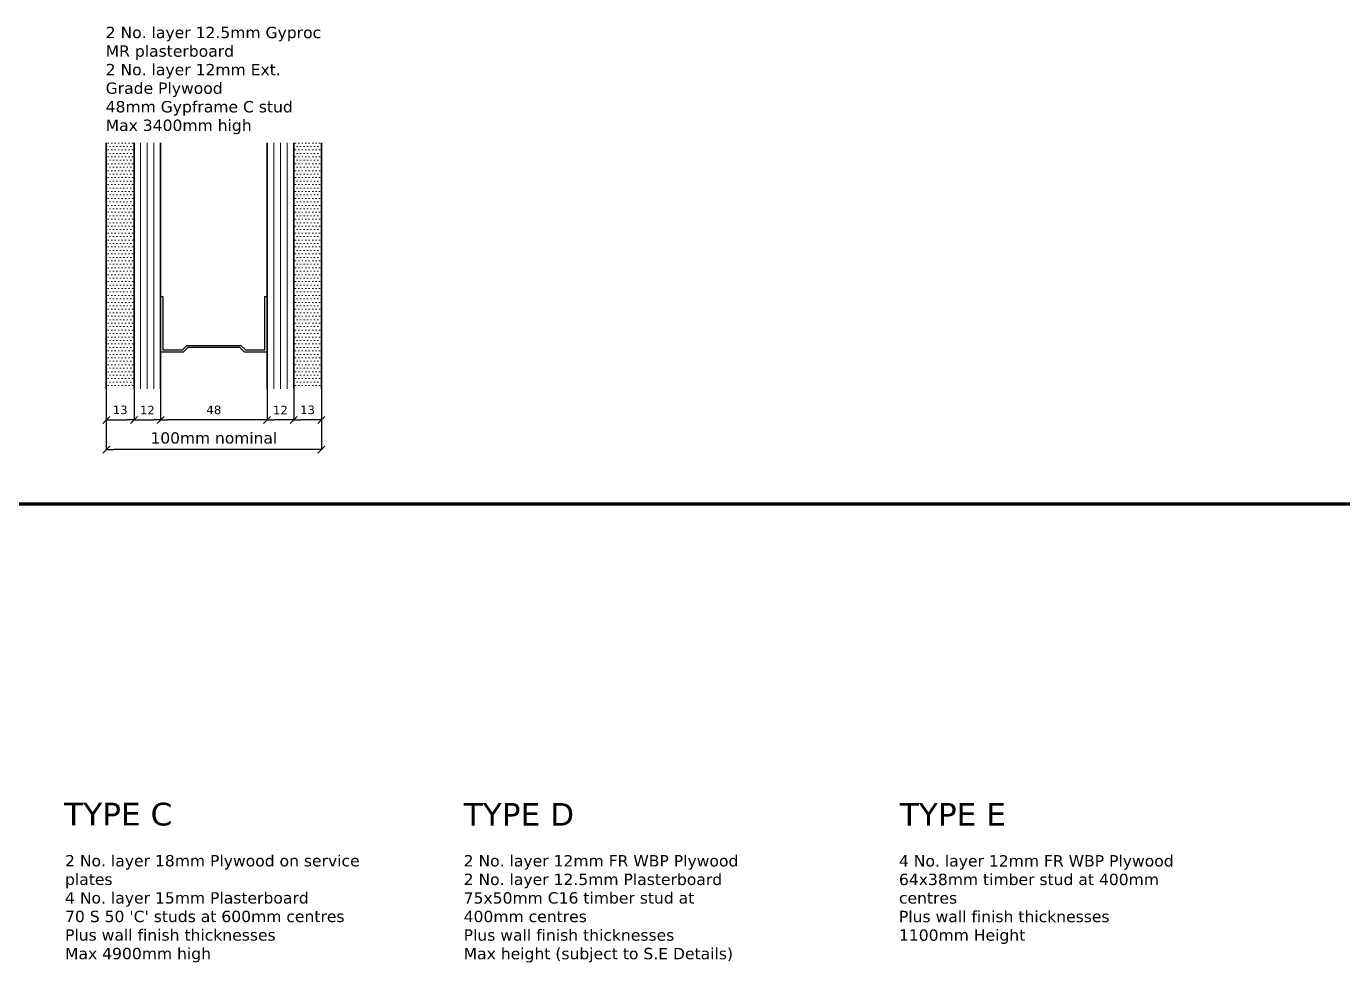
# Model space of a CAD drawing. Header units: millimetres. Extents: x -159872 to 386485, y -250577 to 158966.
# Drawn here: x -108787 to -108193, y 17216 to 17641 of the extents above; entities that cross this region are included whole.
import ezdxf

# ---------------------------------------------------------------- set-up
doc = ezdxf.new("R2010")
doc.units = ezdxf.units.MM
doc.header["$PDMODE"] = 1
doc.header["$PDSIZE"] = -2
doc.layers.get('0').update_dxf_attribs({"lineweight": 25})
for name, color, linetype, lineweight in [('LDS-details', 4, 'Continuous', 25), ('LDS-dimensions-1-2', 251, 'Continuous', 9), ('LDS-hatch_Hatch', 7, 'Continuous', 5), ('LDS-struct-new-walls', 6, 'Continuous', 35), ('LDS-text-1-2', 7, 'Continuous', 9)]:
    doc.layers.add(name, color=color, linetype=linetype, lineweight=lineweight)
doc.styles.add('Verdana', font='Verdana.ttf')
doc.dimstyles.new('keane-1-2', dxfattribs={"dimtxt": 2.541058, "dimasz": 3.181201, "dimexe": 0.05, "dimexo": 0.05, "dimgap": 0.05, "dimtad": 1, "dimtih": 1, "dimtoh": 1, "dimdec": 0, "dimdsep": 46, "dimtxsty": 'Verdana', "dimblk": 'VW_SLASH-3', "dimblk1": 'VW_SLASH-3', "dimblk2": 'VW_SLASH-3', "dimcen": 0, "dimazin": 0, "dimtfac": 1, "dimtdec": 0, "dimtix": 1, "dimtofl": 0, "dimtmove": 0, "dimatfit": 0, "dimldrblk": 'VW_SLASH-3', "dimfxl": 1, "dimfrac": 2, "dimtolj": 1, "dimarcsym": 0})
pattern_1 = [(180, (122858.9752, -93076.1713), (-0.78125, 1.5625), [0.01, -1.5525])]

# ---------------------------------------------------------------- blocks, each defined once
blk = doc.blocks.new('VW_SLASH-3')
at = {"color": 0, "linetype": 'ByBlock', "lineweight": -2, "transparency": 16777216}
blk.add_line((0, 0), (-1, 0), dxfattribs=at)
at = {"color": 0, "linetype": 'Continuous', "lineweight": 5, "transparency": 16777216, "flags": 128}
blk.add_lwpolyline([(0.5, 0.5), (-0.5, -0.5)], dxfattribs=at)
blk = doc.blocks.new('*D16')
at = {"layer": 'Defpoints', "color": 0}
for p in [(-108726.01, 17477), (-108678.01, 17477), (-108726.01, 17463.01)]:
    blk.add_point(p, dxfattribs=at)
at = {"layer": 'LDS-dimensions-1-2', "color": 0, "lineweight": -2}
for p, q in [((-108726.01, 17476.95), (-108726.01, 17462.96)), ((-108678.01, 17476.95), (-108678.01, 17462.96)), ((-108681.19, 17463.01), (-108722.83, 17463.01))]:
    blk.add_line(p, q, dxfattribs=at)
at = {"layer": 'LDS-dimensions-1-2', "color": 0, "lineweight": -2, "xscale": 3.181201171875, "yscale": 3.181201171875, "zscale": 3.181201171875, "rotation": 180}
blk.add_blockref('VW_SLASH-3', (-108726.01, 17463.01), dxfattribs=at)
at = {"layer": 'LDS-dimensions-1-2', "color": 0, "lineweight": -2, "xscale": 3.181201171875, "yscale": 3.181201171875, "zscale": 3.181201171875}
blk.add_blockref('VW_SLASH-3', (-108678.01, 17463.01), dxfattribs=at)
at = {"layer": 'LDS-dimensions-1-2', "color": 0, "insert": (-108702.01, 17467.52), "char_height": 3.838, "attachment_point": 5, "style": 'Verdana'}
blk.add_mtext('\\A1;48', dxfattribs=at)
blk = doc.blocks.new('*D17')
at = {"layer": 'Defpoints', "color": 0}
for p in [(-108750.51, 17474.5), (-108653.51, 17474.5), (-108750.51, 17449.63)]:
    blk.add_point(p, dxfattribs=at)
at = {"layer": 'LDS-dimensions-1-2', "color": 0, "lineweight": -2}
for p, q in [((-108750.51, 17474.45), (-108750.51, 17449.58)), ((-108653.51, 17474.45), (-108653.51, 17449.58)), ((-108656.69, 17449.63), (-108747.33, 17449.63))]:
    blk.add_line(p, q, dxfattribs=at)
at = {"layer": 'LDS-dimensions-1-2', "color": 0, "lineweight": -2, "xscale": 3.181201171875, "yscale": 3.181201171875, "zscale": 3.181201171875, "rotation": 180}
blk.add_blockref('VW_SLASH-3', (-108750.51, 17449.63), dxfattribs=at)
at = {"layer": 'LDS-dimensions-1-2', "color": 0, "lineweight": -2, "xscale": 3.181201171875, "yscale": 3.181201171875, "zscale": 3.181201171875}
blk.add_blockref('VW_SLASH-3', (-108653.51, 17449.63), dxfattribs=at)
at = {"layer": 'LDS-dimensions-1-2', "color": 0, "insert": (-108702.01, 17454.84), "char_height": 5.0821, "attachment_point": 5, "style": 'Verdana'}
blk.add_mtext('\\A1;100mm nominal', dxfattribs=at)
blk = doc.blocks.new('*D18')
at = {"layer": 'Defpoints', "color": 0}
for p in [(-108738.01, 17477), (-108726.01, 17477), (-108726.01, 17463.01)]:
    blk.add_point(p, dxfattribs=at)
at = {"layer": 'LDS-dimensions-1-2', "color": 0, "lineweight": -2}
for p, q in [((-108738.01, 17476.95), (-108738.01, 17462.96)), ((-108726.01, 17476.95), (-108726.01, 17462.96)), ((-108734.83, 17463.01), (-108729.19, 17463.01))]:
    blk.add_line(p, q, dxfattribs=at)
at = {"layer": 'LDS-dimensions-1-2', "color": 0, "lineweight": -2, "xscale": 3.181201171875, "yscale": 3.181201171875, "zscale": 3.181201171875, "rotation": 180}
blk.add_blockref('VW_SLASH-3', (-108738.01, 17463.01), dxfattribs=at)
at = {"layer": 'LDS-dimensions-1-2', "color": 0, "lineweight": -2, "xscale": 3.181201171875, "yscale": 3.181201171875, "zscale": 3.181201171875}
blk.add_blockref('VW_SLASH-3', (-108726.01, 17463.01), dxfattribs=at)
at = {"layer": 'LDS-dimensions-1-2', "color": 0, "insert": (-108732.01, 17467.47), "char_height": 3.838, "attachment_point": 5, "style": 'Verdana'}
blk.add_mtext('\\A1;12', dxfattribs=at)
blk = doc.blocks.new('*D19')
at = {"layer": 'Defpoints', "color": 0}
for p in [(-108750.51, 17477), (-108738.01, 17477), (-108738.01, 17463.01)]:
    blk.add_point(p, dxfattribs=at)
at = {"layer": 'LDS-dimensions-1-2', "color": 0, "lineweight": -2}
for p, q in [((-108750.51, 17476.95), (-108750.51, 17462.96)), ((-108738.01, 17476.95), (-108738.01, 17462.96)), ((-108747.33, 17463.01), (-108741.19, 17463.01))]:
    blk.add_line(p, q, dxfattribs=at)
at = {"layer": 'LDS-dimensions-1-2', "color": 0, "lineweight": -2, "xscale": 3.181201171875, "yscale": 3.181201171875, "zscale": 3.181201171875, "rotation": 180}
blk.add_blockref('VW_SLASH-3', (-108750.51, 17463.01), dxfattribs=at)
at = {"layer": 'LDS-dimensions-1-2', "color": 0, "lineweight": -2, "xscale": 3.181201171875, "yscale": 3.181201171875, "zscale": 3.181201171875}
blk.add_blockref('VW_SLASH-3', (-108738.01, 17463.01), dxfattribs=at)
at = {"layer": 'LDS-dimensions-1-2', "color": 0, "insert": (-108744.26, 17467.51), "char_height": 3.838, "attachment_point": 5, "style": 'Verdana'}
blk.add_mtext('\\A1;13', dxfattribs=at)
blk = doc.blocks.new('*D20')
at = {"layer": 'Defpoints', "color": 0}
for p in [(-108678.01, 17477), (-108666.01, 17477), (-108678.01, 17463.01)]:
    blk.add_point(p, dxfattribs=at)
at = {"layer": 'LDS-dimensions-1-2', "color": 0, "lineweight": -2}
for p, q in [((-108678.01, 17476.95), (-108678.01, 17462.96)), ((-108666.01, 17476.95), (-108666.01, 17462.96)), ((-108669.19, 17463.01), (-108674.83, 17463.01))]:
    blk.add_line(p, q, dxfattribs=at)
at = {"layer": 'LDS-dimensions-1-2', "color": 0, "lineweight": -2, "xscale": 3.181201171875, "yscale": 3.181201171875, "zscale": 3.181201171875, "rotation": 180}
blk.add_blockref('VW_SLASH-3', (-108678.01, 17463.01), dxfattribs=at)
at = {"layer": 'LDS-dimensions-1-2', "color": 0, "lineweight": -2, "xscale": 3.181201171875, "yscale": 3.181201171875, "zscale": 3.181201171875}
blk.add_blockref('VW_SLASH-3', (-108666.01, 17463.01), dxfattribs=at)
at = {"layer": 'LDS-dimensions-1-2', "color": 0, "insert": (-108672.01, 17467.47), "char_height": 3.838, "attachment_point": 5, "style": 'Verdana'}
blk.add_mtext('\\A1;12', dxfattribs=at)
blk = doc.blocks.new('*D21')
at = {"layer": 'Defpoints', "color": 0}
for p in [(-108666.01, 17477), (-108653.51, 17477), (-108666.01, 17463.01)]:
    blk.add_point(p, dxfattribs=at)
at = {"layer": 'LDS-dimensions-1-2', "color": 0, "lineweight": -2}
for p, q in [((-108666.01, 17476.95), (-108666.01, 17462.96)), ((-108653.51, 17476.95), (-108653.51, 17462.96)), ((-108656.69, 17463.01), (-108662.83, 17463.01))]:
    blk.add_line(p, q, dxfattribs=at)
at = {"layer": 'LDS-dimensions-1-2', "color": 0, "lineweight": -2, "xscale": 3.181201171875, "yscale": 3.181201171875, "zscale": 3.181201171875, "rotation": 180}
blk.add_blockref('VW_SLASH-3', (-108666.01, 17463.01), dxfattribs=at)
at = {"layer": 'LDS-dimensions-1-2', "color": 0, "lineweight": -2, "xscale": 3.181201171875, "yscale": 3.181201171875, "zscale": 3.181201171875}
blk.add_blockref('VW_SLASH-3', (-108653.51, 17463.01), dxfattribs=at)
at = {"layer": 'LDS-dimensions-1-2', "color": 0, "insert": (-108659.76, 17467.51), "char_height": 3.838, "attachment_point": 5, "style": 'Verdana'}
blk.add_mtext('\\A1;13', dxfattribs=at)

msp = doc.modelspace()

# ---------------------------------------------------------------- hatches: boundary and pattern name
at = {"layer": 'LDS-hatch_Hatch', "linetype": 'Continuous', "lineweight": 9}
h = msp.add_hatch(dxfattribs=at)
h.set_pattern_fill('DOTS', color=253, style=0, pattern_type=2)
h.set_pattern_definition(pattern_1)
h.paths.add_polyline_path([(-108738.01268, 17587.98329), (-108750.51268, 17587.98329), (-108750.51268, 17476.99986), (-108738.01268, 17476.99986)])
h = msp.add_hatch(dxfattribs=at)
h.set_pattern_fill('DOTS', color=253, style=0, pattern_type=2)
h.set_pattern_definition(pattern_1)
h.paths.add_polyline_path([(-108666.01268, 17587.98329), (-108653.51268, 17587.98329), (-108653.51268, 17476.99986), (-108666.01268, 17476.99986)])

# ---------------------------------------------------------------- linework, layer by layer
at = {"layer": 'LDS-details', "flags": 128}
msp.add_lwpolyline([(-108679.01268, 17518.62783), (-108678.01268, 17518.62783), (-108678.01268, 17493.61379), (-108688.21979, 17493.61379), (-108690.21979, 17495.61379), (-108713.80557, 17495.61379), (-108715.80557, 17493.61379), (-108726.01268, 17493.61379), (-108726.01268, 17518.62783), (-108725.01268, 17518.62783), (-108725.01268, 17494.61379), (-108716.21979, 17494.61379), (-108714.21979, 17496.61379), (-108689.80557, 17496.61379), (-108687.80557, 17494.61379), (-108679.01268, 17494.61379), (-108679.01268, 17518.62783)], dxfattribs=at)
at = {"layer": 'LDS-details', "color": 1, "linetype": 'Continuous', "lineweight": 70, "transparency": 33554687, "flags": 128}
msp.add_lwpolyline([(-109263.01925, 17425.13827), (-107328.56283, 17425.13827), (-107328.56283, 16843.13827), (-109263.01925, 16843.13827)], close=True, dxfattribs=at)
at = {"layer": 'LDS-struct-new-walls'}
for p, q in [((-108750.51268, 17476.99986), (-108750.51268, 17587.98329)), ((-108738.01268, 17476.99986), (-108738.01268, 17587.98329)), ((-108726.01268, 17476.99986), (-108726.01268, 17587.98329)), ((-108678.01268, 17476.99986), (-108678.01268, 17587.98329)), ((-108666.01268, 17476.99986), (-108666.01268, 17587.98329)), ((-108653.51268, 17476.99986), (-108653.51268, 17587.98329))]:
    msp.add_line(p, q, dxfattribs=at)
at = {"layer": 'LDS-struct-new-walls', "color": 9, "lineweight": 9}
for p, q in [((-108735.01268, 17476.99986), (-108735.01268, 17587.98329)), ((-108732.01268, 17476.99986), (-108732.01268, 17587.98329)), ((-108729.01268, 17476.99986), (-108729.01268, 17587.98329)), ((-108675.01268, 17476.99986), (-108675.01268, 17587.98329)), ((-108672.01268, 17476.99986), (-108672.01268, 17587.98329)), ((-108669.01268, 17476.99986), (-108669.01268, 17587.98329))]:
    msp.add_line(p, q, dxfattribs=at)

# ---------------------------------------------------------------- texts
at = {"layer": 'LDS-text-1-2', "color": 7, "attachment_point": 4, "style": 'Verdana'}
for s, insert, char_height, width, line_spacing_factor in [('2 No. layer 12.5mm Gyproc MR plasterboard\\P2 No. layer 12mm Ext. Grade Plywood\\P48mm Gypframe C stud\\PMax 3400mm high', (-108750.79024, 17616.08315), 5.1171152, 102.11013, 0.981037), ('TYPE C', (-108769.5039, 17285.15835), 10.23423, 80, 0.490519), ('TYPE D', (-108589.32587, 17285.15835), 10.23423, 80, 0.490519), ('TYPE E', (-108392.67464, 17285.15835), 10.23423, 79.2857143, 0.490519), ("2 No. layer 18mm Plywood on service plates\\P4 No. layer 15mm Plasterboard\\P70 S 50 'C' studs at 600mm centres\\PPlus wall finish thicknesses\\PMax 4900mm high", (-108769.11403, 17242.58482), 5.1171152, 146.2930235, 0.981037), ('2 No. layer 12mm FR WBP Plywood\\P2 No. layer 12.5mm Plasterboard\\P75x50mm C16 timber stud at 400mm centres\\PPlus wall finish thicknesses\\PMax height (subject to S.E Details)', (-108589.37103, 17242.55586), 5.1171152, 130.568544, 0.981037), ('4 No. layer 12mm FR WBP Plywood\\P64x38mm timber stud at 400mm centres\\PPlus wall finish thicknesses\\P1100mm Height', (-108393.08566, 17246.72253), 5.1171152, 130.568544, 0.981037)]:
    msp.add_mtext(s, dxfattribs=dict(at, insert=insert, char_height=char_height, width=width, line_spacing_factor=line_spacing_factor))

# ---------------------------------------------------------------- dimensions: what is measured, and where the dimension line sits
at = {"layer": 'LDS-dimensions-1-2', "color": 251}
for base, p1, p2, picture, middle in [((-108738.0126813665, 17463.0137820388), (-108750.5126813665, 17476.9998552403), (-108738.0126813665, 17476.9998552403), '*D19', (-108744.2626813665, 17467.5126014519)), ((-108726.01268, 17463.01378), (-108738.01268, 17476.99986), (-108726.01268, 17476.99986), '*D18', (-108732.01268, 17467.47265)), ((-108726.01268, 17463.01378), (-108678.01268, 17476.99986), (-108726.01268, 17476.99986), '*D16', (-108702.01268, 17467.52033)), ((-108678.01268, 17463.01378), (-108666.01268, 17476.99986), (-108678.01268, 17476.99986), '*D20', (-108672.01268, 17467.47265)), ((-108666.0126813665, 17463.0137820388), (-108653.5126813665, 17476.9998552403), (-108666.0126813665, 17476.9998552403), '*D21', (-108659.7626813665, 17467.5126014519))]:
    dim = msp.add_linear_dim(base=base, p1=p1, p2=p2, dimstyle='keane-1-2', override={"dimtxt": 3.837836, "dimgap": 2.5, "dimtih": 0, "dimtoh": 0, "dimpost": '<>', "dimtxsty": 'Verdana', "dimtmove": 2}, dxfattribs=at)
    dim.commit()
    dim.dimension.update_dxf_attribs({"geometry": picture, "text_midpoint": middle})
dim = msp.add_linear_dim(base=(-108750.51268, 17449.63119), p1=(-108653.51268, 17474.49986), p2=(-108750.51268, 17474.49986), text='100mm nominal', dimstyle='keane-1-2', override={"dimtxt": 5.082117, "dimgap": 2.5, "dimtih": 0, "dimtoh": 0, "dimpost": '<>', "dimtxsty": 'Verdana', "dimtmove": 2}, dxfattribs=at)
dim.commit()
dim.dimension.update_dxf_attribs({"geometry": '*D17', "text_midpoint": (-108702.01268, 17454.83949)})

doc.saveas('drawing.dxf')
